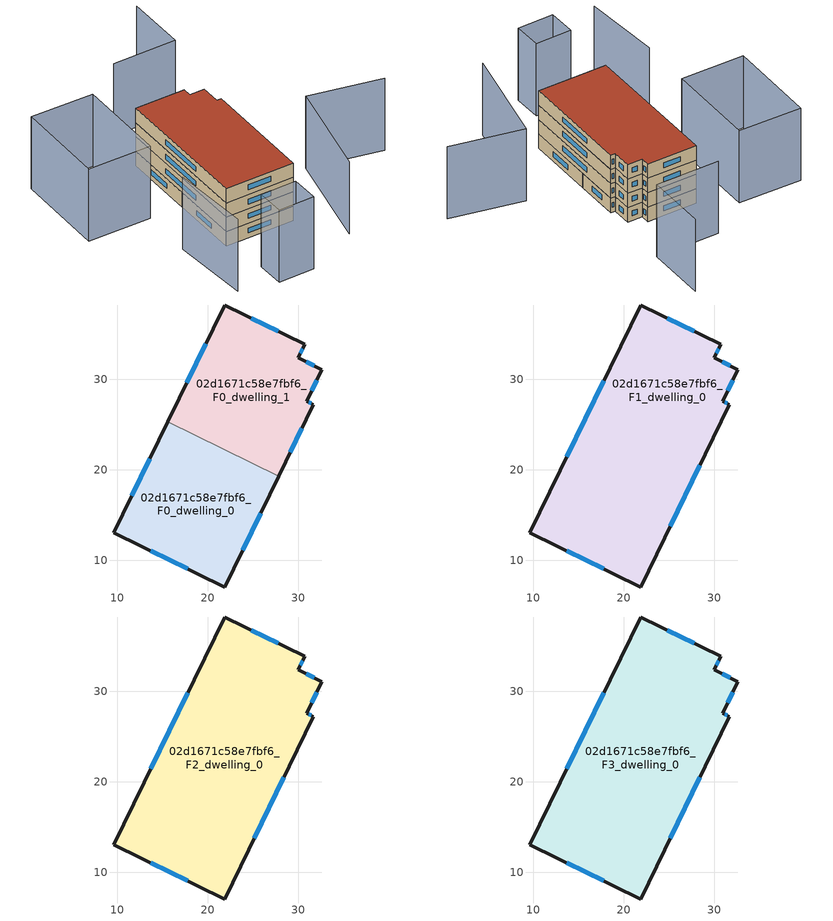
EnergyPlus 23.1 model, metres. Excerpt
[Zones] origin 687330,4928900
02d1671c58e7fbf6_F0_dwelling_0
 floor ground (EU_floor_Construction): 27.82,19.32 21.85,7.07 9.59,13.05 15.57,25.29 z0
 wall outside (EU_wall_Construction): 15.57,25.29 9.59,13.05 21.85,7.07 27.82,19.32 z0:3
 wall to 02d1671c58e7fbf6_F0_dwelling_1 (EU_wall_Construction): 27.82,19.32 15.57,25.29 z0:3
 window (EU_Window_Construction): 23.84,11.15 25.83,15.23 / 13.68,11.05 17.77,9.06 / 13.58,21.21 11.58,17.13 z1:2
02d1671c58e7fbf6_F0_dwelling_1
 floor ground (EU_floor_Construction): 30.72,33.86 29.98,32.34 32.6,31.05 30.9,27.58 31.66,27.21 27.82,19.32 15.57,25.29 21.86,38.2 z0
 wall outside (EU_wall_Construction): 27.82,19.32 31.66,27.21 30.9,27.58 32.6,31.05 29.98,32.34 30.72,33.86 21.86,38.2 15.57,25.29 z0:3
 window (EU_Window_Construction): 31.41,27.33 31.15,27.45 / 29.1,21.95 30.38,24.58 / 19.76,33.9 17.67,29.59 / 27.77,35.3 24.81,36.75 / 30.23,32.85 30.47,33.35 / 31.73,31.48 30.85,31.92 / 31.47,28.73 32.03,29.9 z1:2
02d1671c58e7fbf6_F1_dwelling_0
 floor to 02d1671c58e7fbf6_F0_dwelling_0 (EU_floor_Construction): 27.82,19.32 21.85,7.07 9.59,13.05 15.57,25.29 z3
 floor to 02d1671c58e7fbf6_F0_dwelling_1 (EU_floor_Construction): 30.72,33.86 29.98,32.34 32.6,31.05 30.9,27.58 31.66,27.21 27.82,19.32 15.57,25.29 21.86,38.2 z3
 wall outside (EU_wall_Construction): 31.66,27.21 30.9,27.58 32.6,31.05 29.98,32.34 30.72,33.86 21.86,38.2 9.59,13.05 21.85,7.07 31.66,27.21 z3:6
 window (EU_Window_Construction): 31.41,27.33 31.15,27.45 / 25.12,13.78 28.39,20.49 / 13.68,11.05 17.77,9.06 / 17.77,29.81 13.68,21.43 / 27.77,35.3 24.81,36.75 / 30.23,32.85 30.47,33.35 / 31.73,31.48 30.85,31.92 / 31.47,28.73 32.03,29.9 z4:5
02d1671c58e7fbf6_F2_dwelling_0
 floor to 02d1671c58e7fbf6_F1_dwelling_0 (EU_floor_Construction): 30.72,33.86 29.98,32.34 32.6,31.05 30.9,27.58 31.66,27.21 21.85,7.07 9.59,13.05 21.86,38.2 z6
 wall outside (EU_wall_Construction): 31.66,27.21 30.9,27.58 32.6,31.05 29.98,32.34 30.72,33.86 21.86,38.2 9.59,13.05 21.85,7.07 31.66,27.21 z6:9
 window (EU_Window_Construction): 31.41,27.33 31.15,27.45 / 25.12,13.78 28.39,20.49 / 13.68,11.05 17.77,9.06 / 17.77,29.81 13.68,21.43 / 27.77,35.3 24.81,36.75 / 30.23,32.85 30.47,33.35 / 31.73,31.48 30.85,31.92 / 31.47,28.73 32.03,29.9 z7:8
02d1671c58e7fbf6_F3_dwelling_0
 floor to 02d1671c58e7fbf6_F2_dwelling_0 (EU_floor_Construction): 30.72,33.86 29.98,32.34 32.6,31.05 30.9,27.58 31.66,27.21 21.85,7.07 9.59,13.05 21.86,38.2 z9
 wall outside (EU_wall_Construction): 31.66,27.21 30.9,27.58 32.6,31.05 29.98,32.34 30.72,33.86 21.86,38.2 9.59,13.05 21.85,7.07 31.66,27.21 z9:12
 window (EU_Window_Construction): 31.41,27.33 31.15,27.45 / 25.12,13.78 28.39,20.49 / 13.68,11.05 17.77,9.06 / 17.77,29.81 13.68,21.43 / 27.77,35.3 24.81,36.75 / 30.23,32.85 30.47,33.35 / 31.73,31.48 30.85,31.92 / 31.47,28.73 32.03,29.9 z10:11
 roof outside (EU_roof_Construction): 21.85,7.07 31.66,27.21 30.9,27.58 32.6,31.05 29.98,32.34 30.72,33.86 21.86,38.2 9.59,13.05 z12
shading: 23.37,-3.02 36.02,13.12 / 36.02,13.12 47.32,4.26 / 5.13,18.89 -0.61,4.69 / 43.91,51.15 38.64,40.39 / 38.64,40.39 27.43,45.89 / 13.92,1.88 11.58,-3.1 / 11.58,-3.1 5.18,-0.08 / 5.18,-0.08 7.52,4.89 / 7.52,4.89 13.92,1.88 / -1.06,33.74 7.04,49.94 / 7.04,49.94 18.06,44.43 / 18.06,44.43 9.96,28.23 / 9.96,28.23 -1.06,33.74 z0:15
[Building]
EU S2 Campaign: North Axis=0; Terrain=City; Solar Distribution=FullExterior
[Site:Location]
Bologna: Latitude=44.5; Longitude=11.25; Time Zone=1; Elevation=37
[SizingPeriod:WeatherFileDays]
AnnualSizingPeriod: Begin Month=1; Begin Day of Month=1; End Month=12; End Day of Month=31; Day of Week for Start Day=Monday; Use Weather File Daylight Saving Period=No; Use Weather File Rain and Snow Indicators=No
[MATERIAL]
EU_InternalMass_Material: Roughness=MediumRough; Thickness=0.1; Conductivity=1; Density=1800; Specific Heat=900; Thermal Absorptance=0.9; Solar Absorptance=0.7; Visible Absorptance=0.7
[MATERIAL:NOMASS] Roughness=MediumRough; Thermal Absorptance=0.9; Solar Absorptance=0.7; Visible Absorptance=0.7
Name | Thermal Resistance
EU_wall_NoMass | 0.937881
EU_roof_NoMass | 0.548572
EU_floor_NoMass | 0.71348
[WINDOWMATERIAL:SIMPLEGLAZINGSYSTEM]
EU_Window_SimpleGlazing: UFactor=4.25633; Solar Heat Gain Coefficient=0.85; Visible Transmittance=0.85
[CONSTRUCTION]
EU_wall_Construction: EU_wall_NoMass
EU_roof_Construction: EU_roof_NoMass
EU_floor_Construction: EU_floor_NoMass
EU_InternalMass_Construction: EU_InternalMass_Material
EU_Window_Construction: EU_Window_SimpleGlazing
[ZONE] Type=1; Multiplier=1; Ceiling Height=autocalculate; Floor Area=autocalculate; Part of Total Floor Area=Yes
Name | Volume
02d1671c58e7fbf6_F0_dwelling_0 | 557.5
02d1671c58e7fbf6_F1_dwelling_0; 02d1671c58e7fbf6_F2_dwelling_0; 02d1671c58e7fbf6_F3_dwelling_0 | 1115.02
02d1671c58e7fbf6_F0_dwelling_1 | 557.524
[INTERNALMASS] Construction=EU_InternalMass_Construction
Name | Zone or ZoneList | Surface Area
02d1671c58e7fbf6_F0_dwelling_0_EU_InternalMass | 02d1671c58e7fbf6_F0_dwelling_0 | 185.833
02d1671c58e7fbf6_F0_dwelling_1_EU_InternalMass | 02d1671c58e7fbf6_F0_dwelling_1 | 185.842
02d1671c58e7fbf6_F1_dwelling_0_EU_InternalMass | 02d1671c58e7fbf6_F1_dwelling_0 | 371.674
02d1671c58e7fbf6_F2_dwelling_0_EU_InternalMass | 02d1671c58e7fbf6_F2_dwelling_0 | 371.674
02d1671c58e7fbf6_F3_dwelling_0_EU_InternalMass | 02d1671c58e7fbf6_F3_dwelling_0 | 371.674
[OTHEREQUIPMENT] Fuel Type=Electricity; Design Level Calculation Method=Watts/Area; Power per Zone Floor Area=1; Fraction Latent=0; Fraction Radiant=0; Fraction Lost=0; Carbon Dioxide Generation Rate=0; EndUse Subcategory=EU_Step8_InternalGains
Name | Zone or ZoneList or Space or SpaceList | Schedule
EU_Step8_InternalGain_02d1671c58e7fbf6_F0_dwelling_0_f000 | 02d1671c58e7fbf6_F0_dwelling_0 | EU_Step8_GainSchedule_02d1671c58e7fbf6_F0_dwelling_0_f000
EU_Step8_InternalGain_02d1671c58e7fbf6_F0_dwelling_1_f000 | 02d1671c58e7fbf6_F0_dwelling_1 | EU_Step8_GainSchedule_02d1671c58e7fbf6_F0_dwelling_1_f000
EU_Step8_InternalGain_02d1671c58e7fbf6_F1_dwelling_0_f000 | 02d1671c58e7fbf6_F1_dwelling_0 | EU_Step8_GainSchedule_02d1671c58e7fbf6_F1_dwelling_0_f000
EU_Step8_InternalGain_02d1671c58e7fbf6_F2_dwelling_0_f000 | 02d1671c58e7fbf6_F2_dwelling_0 | EU_Step8_GainSchedule_02d1671c58e7fbf6_F2_dwelling_0_f000
EU_Step8_InternalGain_02d1671c58e7fbf6_F3_dwelling_0_f000 | 02d1671c58e7fbf6_F3_dwelling_0 | EU_Step8_GainSchedule_02d1671c58e7fbf6_F3_dwelling_0_f000
[ZONEVENTILATION:DESIGNFLOWRATE] Schedule=EU_AlwaysOn; Design Flow Rate Calculation Method=AirChanges/Hour; Air Changes per Hour=0.687892; Ventilation Type=Natural; Fan Pressure Rise=0; Fan Total Efficiency=1; Constant Term Coefficient=1; Temperature Term Coefficient=0; Velocity Term Coefficient=0; Velocity Squared Term Coefficient=0; Minimum Indoor Temperature=-100; Maximum Indoor Temperature=100; Delta Temperature=-100; Minimum Outdoor Temperature=-100; Maximum Outdoor Temperature=100; Maximum Wind Speed=40
Name | Zone or ZoneList or Space or SpaceList
EU_ConstantAir_02d1671c58e7fbf6_F0_dwelling_0 | 02d1671c58e7fbf6_F0_dwelling_0
EU_ConstantAir_02d1671c58e7fbf6_F0_dwelling_1 | 02d1671c58e7fbf6_F0_dwelling_1
EU_ConstantAir_02d1671c58e7fbf6_F1_dwelling_0 | 02d1671c58e7fbf6_F1_dwelling_0
EU_ConstantAir_02d1671c58e7fbf6_F2_dwelling_0 | 02d1671c58e7fbf6_F2_dwelling_0
EU_ConstantAir_02d1671c58e7fbf6_F3_dwelling_0 | 02d1671c58e7fbf6_F3_dwelling_0
[HVACTEMPLATE:THERMOSTAT] Constant Heating Setpoint=20; Constant Cooling Setpoint=50
EU_HeatOnly_02d1671c58e7fbf6_F0_dwelling_0; EU_HeatOnly_02d1671c58e7fbf6_F0_dwelling_1; EU_HeatOnly_02d1671c58e7fbf6_F1_dwelling_0; EU_HeatOnly_02d1671c58e7fbf6_F2_dwelling_0; EU_HeatOnly_02d1671c58e7fbf6_F3_dwelling_0
[HVACTEMPLATE:ZONE:IDEALLOADSAIRSYSTEM] System Availability Schedule=EU_AlwaysOn; Maximum Heating Supply Air Temperature=50; Minimum Cooling Supply Air Temperature=13; Maximum Heating Supply Air Humidity Ratio=0.0156; Minimum Cooling Supply Air Humidity Ratio=0.0077; Heating Limit=NoLimit; Cooling Limit=NoLimit; Heating Availability Schedule=EU_AlwaysOn; Cooling Availability Schedule=EU_CoolingOff; Dehumidification Control Type=ConstantSensibleHeatRatio; Cooling Sensible Heat Ratio=0.7; Dehumidification Setpoint=60; Humidification Control Type=None; Humidification Setpoint=30; Outdoor Air Method=None; Outdoor Air Flow Rate per Person=0.00944; Outdoor Air Flow Rate per Zone Floor Area=0; Outdoor Air Flow Rate per Zone=0; Demand Controlled Ventilation Type=None; Outdoor Air Economizer Type=NoEconomizer; Heat Recovery Type=None; Sensible Heat Recovery Effectiveness=0.7; Latent Heat Recovery Effectiveness=0.65
Name | Template Thermostat
02d1671c58e7fbf6_F0_dwelling_0 | EU_HeatOnly_02d1671c58e7fbf6_F0_dwelling_0
02d1671c58e7fbf6_F0_dwelling_1 | EU_HeatOnly_02d1671c58e7fbf6_F0_dwelling_1
02d1671c58e7fbf6_F1_dwelling_0 | EU_HeatOnly_02d1671c58e7fbf6_F1_dwelling_0
02d1671c58e7fbf6_F2_dwelling_0 | EU_HeatOnly_02d1671c58e7fbf6_F2_dwelling_0
02d1671c58e7fbf6_F3_dwelling_0 | EU_HeatOnly_02d1671c58e7fbf6_F3_dwelling_0
[SIZING:ZONE] Zone Cooling Design Supply Air Temperature Input Method=SupplyAirTemperature; Zone Cooling Design Supply Air Temperature=13; Zone Heating Design Supply Air Temperature Input Method=SupplyAirTemperature; Zone Heating Design Supply Air Temperature=50; Zone Cooling Design Supply Air Humidity Ratio=0.008; Zone Heating Design Supply Air Humidity Ratio=0.008; Cooling Design Air Flow Method=DesignDay; Cooling Design Air Flow Rate=0; Cooling Minimum Air Flow per Zone Floor Area=0.000762; Cooling Minimum Air Flow=0; Cooling Minimum Air Flow Fraction=0.2; Heating Design Air Flow Method=DesignDay; Heating Design Air Flow Rate=0; Heating Maximum Air Flow per Zone Floor Area=0.002032; Heating Maximum Air Flow=0.141576; Heating Maximum Air Flow Fraction=0.3; Account for Dedicated Outdoor Air System=No; Dedicated Outdoor Air System Control Strategy=NeutralSupplyAir; Dedicated Outdoor Air Low Setpoint Temperature for Design=autosize; Dedicated Outdoor Air High Setpoint Temperature for Design=autosize; Zone Load Sizing Method=Sensible Load Only No Latent Load; Zone Latent Cooling Design Supply Air Humidity Ratio Input Method=HumidityRatioDifference; Zone Cooling Design Supply Air Humidity Ratio Difference=0.005; Zone Latent Heating Design Supply Air Humidity Ratio Input Method=HumidityRatioDifference; Zone Humidification Design Supply Air Humidity Ratio Difference=0.005
02d1671c58e7fbf6_F0_dwelling_0; 02d1671c58e7fbf6_F0_dwelling_1; 02d1671c58e7fbf6_F1_dwelling_0; 02d1671c58e7fbf6_F2_dwelling_0; 02d1671c58e7fbf6_F3_dwelling_0
[SCHEDULE:CONSTANT]
Name | Hourly Value
EU_AlwaysOn | 1
EU_CoolingOff | 0
[SCHEDULE:FILE] Column Number=1; Rows to Skip at Top=0; Number of Hours of Data=8760; Column Separator=Comma; Interpolate to Timestep=No; Minutes per Item=60; Adjust Schedule for Daylight Savings=Yes
Name | File
EU_Step8_GainSchedule_02d1671c58e7fbf6_F0_dwelling_0_f000 | ../../schedules/02d1671c58e7fbf6/02d1671c58e7fbf6_F0_dwelling_0_f000_gain.csv
EU_Step8_GainSchedule_02d1671c58e7fbf6_F0_dwelling_1_f000 | ../../schedules/02d1671c58e7fbf6/02d1671c58e7fbf6_F0_dwelling_1_f000_gain.csv
EU_Step8_GainSchedule_02d1671c58e7fbf6_F1_dwelling_0_f000 | ../../schedules/02d1671c58e7fbf6/02d1671c58e7fbf6_F1_dwelling_0_f000_gain.csv
EU_Step8_GainSchedule_02d1671c58e7fbf6_F2_dwelling_0_f000 | ../../schedules/02d1671c58e7fbf6/02d1671c58e7fbf6_F2_dwelling_0_f000_gain.csv
EU_Step8_GainSchedule_02d1671c58e7fbf6_F3_dwelling_0_f000 | ../../schedules/02d1671c58e7fbf6/02d1671c58e7fbf6_F3_dwelling_0_f000_gain.csv
